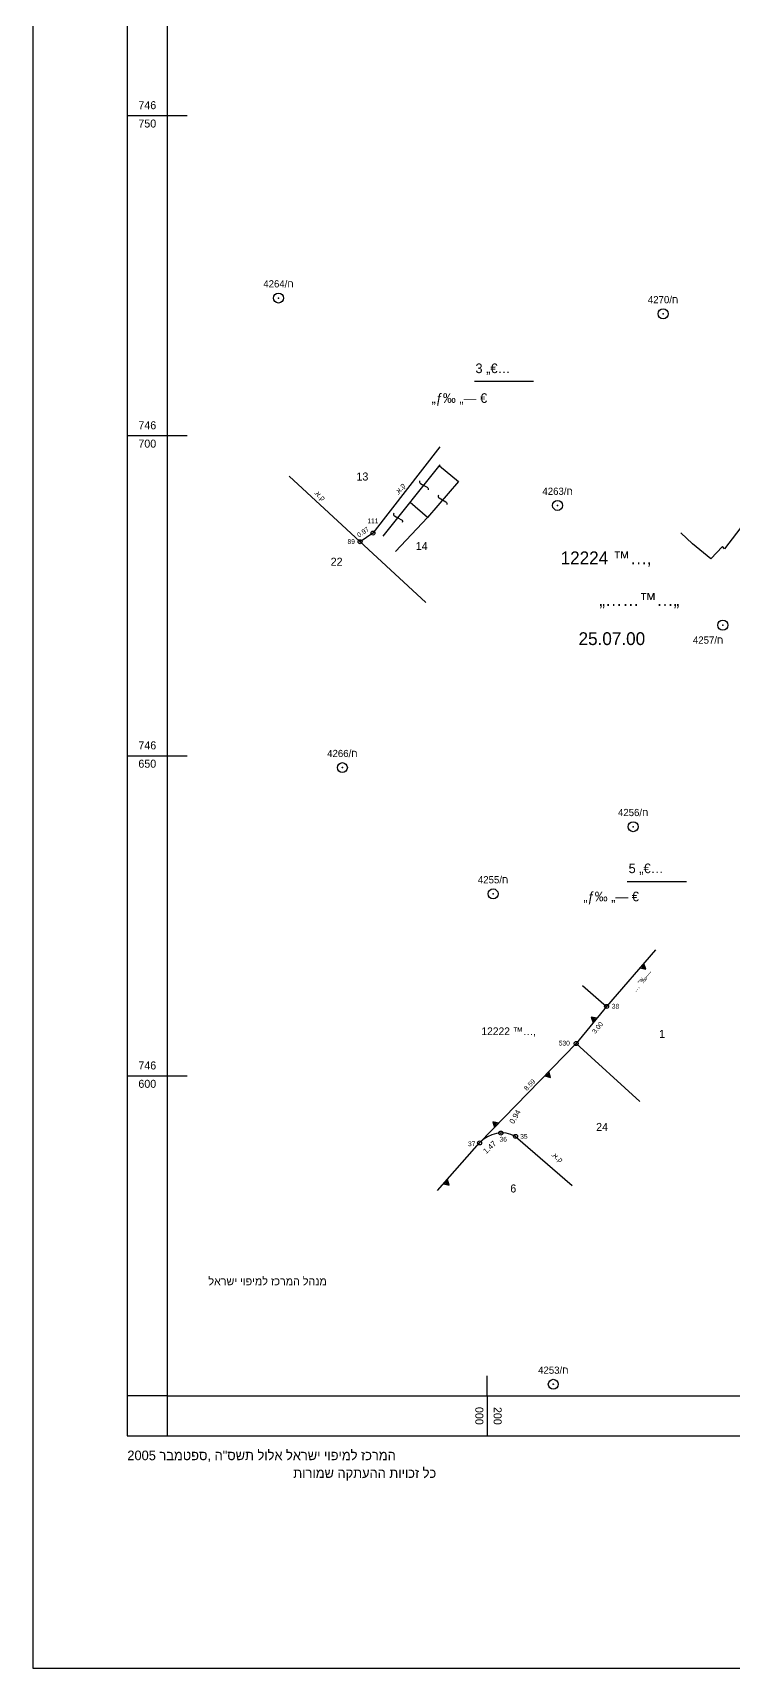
# Model space of a CAD drawing. Header units: feet. Extents: x 199929 to 200372, y 746507 to 746908.
# Drawn here: x 199929 to 200038.4, y 746507.5 to 746762.9 of the extents above; entities that cross this region are included whole.
import ezdxf
from ezdxf.enums import TextEntityAlignment as Align

# ---------------------------------------------------------------- set-up
doc = ezdxf.new("R2010")
doc.units = ezdxf.units.FT
doc.header["$LTSCALE"] = 5
doc.header["$MEASUREMENT"] = 0
doc.layers.get('0').update_dxf_attribs({"linetype": 'CONTINUOUS'})
for name, color, linetype in [('1BATIM', 7, 'CONTINUOUS'), ('1KIR-EVEN', 7, 'CONTINUOUS'), ('1T', 7, 'CONTINUOUS'), ('2GUVER_POLY', 7, 'CONTINUOUS'), ('701', 3, 'CONTINUOUS'), ('726', 3, 'CONTINUOUS'), ('MILUOT', 7, 'CONTINUOUS'), ('PRATIM', 7, 'CONTINUOUS'), ('TR_ANOT_CHORD_L', 7, 'CONTINUOUS'), ('TR_ANOT_L', 7, 'CONTINUOUS'), ('TR_GILYON', 7, 'CONTINUOUS'), ('TR_GUSH_MARKS', 7, 'CONTINUOUS')]:
    doc.layers.add(name, color=color, linetype=linetype)
doc.styles.add('TRHEBTXT', font='HEBTXT.SHX')

# ---------------------------------------------------------------- blocks, each defined once
blk = doc.blocks.new('TRP0012')
at = {"linetype": 'Continuous'}
for centre, radius in [((0, 0, 3000), 1.25), ((0, 0, 3001), 0.03)]:
    blk.add_circle(centre, radius, dxfattribs=at)
blk.add_point((0, 0))
at = {"style": 'TRHEBTXT', "flags": 8}
blk.add_attdef('NAME', text='', height=1.8, dxfattribs=at).set_placement((0, 2.1), align=Align.BOTTOM_CENTER)
blk.add_attdef('HIGHTM', text='', height=1.6, dxfattribs=at).set_placement((-1.75, 0), align=Align.RIGHT)
blk.add_attdef('HIGHTC', (1.75, 0), '', height=1.6, dxfattribs=at)
blk.add_attdef('MARK', text='', height=2, dxfattribs=at).set_placement((0, -1.75), align=Align.TOP_CENTER)
blk = doc.blocks.new('TRP0002')
at = {"linetype": 'Continuous'}
blk.add_circle((0, 0, 3000), 0.5, dxfattribs=at)
blk.add_point((0, 0))
at = {"style": 'TRHEBTXT', "flags": 8}
blk.add_attdef('HIGHTM', text='', height=1.6, dxfattribs=at).set_placement((-1, 0), align=Align.RIGHT)
blk.add_attdef('NAME', text='', height=1.2, dxfattribs=at).set_placement((0, 2.1), align=Align.BOTTOM_CENTER)
blk.add_attdef('HIGHTC', (1, 0), '', height=1.6, dxfattribs=at)
blk.add_attdef('MARK', text='', height=2, dxfattribs=at).set_placement((0, -1.3), align=Align.TOP_CENTER)
blk = doc.blocks.new('TR_FRONT')
at = {"style": 'TRHEBTXT', "flags": 8}
blk.add_attdef('FRONT', text='', height=1.2, dxfattribs=at).set_placement((0, -1), align=Align.TOP_CENTER)
blk = doc.blocks.new('*U237')
at = {"layer": '1T', "style": 'TRHEBTXT'}
blk.add_text('22', height=1.25, dxfattribs=at).set_placement((199975.53, 746679.68))
blk = doc.blocks.new('*U241')
at = {"layer": '1T', "style": 'TRHEBTXT'}
blk.add_text('3 „€…', height=1.5, dxfattribs=at).set_placement((199998.15, 746709.77))
blk = doc.blocks.new('TR_ARCD')
at = {"style": 'TRHEBTXT', "flags": 8}
blk.add_attdef('ARCD', text='', height=1.4, dxfattribs=at).set_placement((0, -0.8), align=Align.TOP_CENTER)
blk = doc.blocks.new('*U243')
at = {"layer": '1T', "style": 'TRHEBTXT'}
blk.add_text('24', height=1.25, dxfattribs=at).set_placement((200017.01, 746591.39))
blk = doc.blocks.new('ANOT13')
at = {"style": 'TRHEBTXT', "flags": 8}
blk.add_attdef('TEXT', text='', height=1.28, dxfattribs=at).set_placement((0.04, -1.48), align=Align.TOP_CENTER)
blk = doc.blocks.new('*U249')
at = {"layer": '1T', "style": 'TRHEBTXT'}
blk.add_text('5 „€…', height=1.5, dxfattribs=at).set_placement((200022.08, 746631.66))
blk = doc.blocks.new('*U253')
at = {"layer": '1T', "style": 'TRHEBTXT'}
blk.add_text('12224 ™…‚', height=2, dxfattribs=at).set_placement((200011.46, 746679.91))
blk = doc.blocks.new('*U254')
at = {"layer": '1T', "style": 'TRHEBTXT'}
blk.add_text('„……™…„', height=2, dxfattribs=at).set_placement((200017.52, 746673.41))
blk = doc.blocks.new('ANOT105')
blk.add_lwpolyline([(0.25, 1.54, 0.414214), (-0.16, 0.97), (0, 0), (0.18, -0.97, -0.414214), (-0.21, -1.55)], format="xyb")
blk = doc.blocks.new('*U261')
at = {"layer": '1T', "style": 'TRHEBTXT'}
blk.add_text('25.07.00', height=2, dxfattribs=at).set_placement((200014.26, 746667.29))
blk = doc.blocks.new('*U270')
at = {"layer": '1T', "style": 'TRHEBTXT'}
blk.add_text('„ƒ‰ „— €', height=1.5, dxfattribs=at).set_placement((200015.01, 746627.26))
blk = doc.blocks.new('*U272')
at = {"layer": '1T', "style": 'TRHEBTXT'}
blk.add_text('„ƒ‰ „— €', height=1.5, dxfattribs=at).set_placement((199991.29, 746705.12))
blk = doc.blocks.new('*U281')
at = {"layer": '1T', "style": 'TRHEBTXT'}
blk.add_text('12222 ™…‚', height=1.2, dxfattribs=at).set_placement((199999.08, 746606.36))
blk = doc.blocks.new('GUSHMARK')
for p, q in [((-0.02, 0.77), (-0.26, 0.03)), ((0, 0.87), (0, 0)), ((0.02, 0.76), (0.24, 0.04))]:
    blk.add_line(p, q)
at = {"layer": 'TR_GUSH_MARKS'}
blk.add_lwpolyline([(0.5, 0), (0, 0.87), (-0.5, 0)], close=True, dxfattribs=at)
blk = doc.blocks.new('ANOT101')
at = {"xscale": 1.5, "yscale": 1.5, "zscale": 1.5}
blk.add_blockref('GUSHMARK', (0, 0), dxfattribs=at)
blk = doc.blocks.new('*U282')
at = {"layer": '1T', "style": 'TRHEBTXT'}
blk.add_text('1', height=1.25, dxfattribs=at).set_placement((200026.85, 746605.93))
blk = doc.blocks.new('*U283')
at = {"layer": '1T', "style": 'TRHEBTXT'}
blk.add_text('6', height=1.25, dxfattribs=at).set_placement((200003.6, 746581.78))
blk = doc.blocks.new('*U284')
at = {"layer": '1T', "style": 'TRHEBTXT'}
blk.add_text('14', height=1.25, dxfattribs=at).set_placement((199988.83, 746682.14))
blk = doc.blocks.new('*U285')
at = {"layer": '1T', "style": 'TRHEBTXT'}
blk.add_text('13', height=1.25, dxfattribs=at).set_placement((199979.56, 746692.99))
blk = doc.blocks.new('ANOT11')
at = {"style": 'TRHEBTXT', "flags": 8}
blk.add_attdef('TEXT', text='', height=1.28, dxfattribs=at).set_placement((-0.07, -1.48), align=Align.TOP_CENTER)
blk = doc.blocks.new('MENAEL')
at = {"layer": 'PRATIM', "color": 0, "style": 'TRHEBTXT'}
blk.add_text('לארשי יופימל זכרמה להנמ', height=1.25, dxfattribs=at).set_placement((199964.9, 746558.31))
blk = doc.blocks.new('GUSHHORZ')
for points in [[(-10, -10), (650, -10), (650, 490), (-10, 490)], [(0, 0), (640, 0), (640, 480), (0, 480)]]:
    blk.add_lwpolyline(points, close=True)

msp = doc.modelspace()

# ---------------------------------------------------------------- linework, layer by layer
for q in [(199943.75, 746550), (199950, 746543.75)]:
    msp.add_line((199950, 746550), q)
msp.add_lwpolyline([(199928.97, 746507.45), (200372.36, 746507.45), (200372.36, 746892.52), (199928.97, 746892.52)], close=True)
at = {"layer": '1BATIM'}
msp.add_line((199990.68, 746687.23), (199985.68, 746681.88), dxfattribs=at)
at = {"layer": '1KIR-EVEN'}
msp.add_line((200014.9, 746614.11), (200018.65, 746610.84), dxfattribs=at)
at = {"layer": '1T'}
for p, q in [((199998, 746708.5), (200007.24, 746708.5)), ((200021.88, 746630.38), (200031.13, 746630.38))]:
    msp.add_line(p, q, dxfattribs=at)
at = {"layer": '701'}
msp.add_lwpolyline([(200043.01, 746686.11), (200042.1, 746686.84), (200041.89, 746686.65), (200040.84, 746687.24), (200037.08, 746682.3), (200036.73, 746682.69), (200034.93, 746680.75), (200032.08, 746683.11), (200030.26, 746684.83)], dxfattribs=at)
at = {"layer": '726'}
msp.add_lwpolyline([(199992.54, 746695.31), (199995.48, 746692.83), (199990.68, 746687.23), (199987.93, 746689.56)], dxfattribs=at)
msp.add_lwpolyline([(199992.54, 746695.31), (199995.48, 746692.83), (199990.68, 746687.23), (199987.93, 746689.56)], dxfattribs=at)
at = {"layer": 'MILUOT'}
for p, q in [((199992.57, 746698.24), (199982.13, 746684.78)), ((199990.41, 746673.96), (199969.05, 746693.65)), ((199982.13, 746684.78), (199980.13, 746683.43)), ((200026.3, 746619.7), (200018.65, 746610.84)), ((200018.65, 746610.84), (200013.89, 746605.05)), ((200013.89, 746605.05), (199998.8, 746589.51)), ((200023.84, 746596), (200013.89, 746605.05)), ((199992.22, 746582.08), (199998.8, 746589.51)), ((200004.42, 746590.54), (200013.27, 746582.89))]:
    msp.add_line(p, q, dxfattribs=at)
msp.add_lwpolyline([(199983.76, 746684.28), (199992.63, 746695.43), (199992.63, 746695.43)], dxfattribs=at)
msp.add_lwpolyline([(199983.76, 746684.28), (199992.63, 746695.43), (199992.63, 746695.43)], dxfattribs=at)
msp.add_arc((200002.27, 746586.41), 4.66, 62.4759, 138.1786, dxfattribs=at)
at = {"layer": 'TR_GILYON'}
for p, q in [((199943.75, 746750), (199950, 746750)), ((199950, 746750), (199953.12, 746750)), ((199943.75, 746700), (199950, 746700)), ((199950, 746700), (199953.12, 746700)), ((199943.75, 746650), (199950, 746650)), ((199950, 746650), (199953.12, 746650)), ((199943.75, 746600), (199950, 746600)), ((199950, 746600), (199953.12, 746600)), ((200000, 746550), (200000, 746553.12)), ((200000, 746550), (200000, 746543.75))]:
    msp.add_line(p, q, dxfattribs=at)

# ---------------------------------------------------------------- block references
for name in ['*U241', '*U272', '*U285', '*U284', '*U237', '*U253', '*U254', '*U261', '*U249', '*U270', '*U281', '*U282', '*U243', '*U283']:
    msp.add_blockref(name, (0, 0))
at = {"layer": '2GUVER_POLY', "xscale": 0.625, "yscale": 0.625, "zscale": 0.625}
for p, values in [((199967.38, 746721.5), {'NAME': '4264/ח'}), ((200027.47, 746719.03), {'NAME': '4270/ח'}), ((200010.99, 746689.1), {'NAME': '4263/ח'}), ((199977.36, 746648.14), {'NAME': '4266/ח'}), ((200022.8, 746638.92), {'NAME': '4256/ח'}), ((200000.91, 746628.42), {'NAME': '4255/ח'}), ((200010.32, 746551.81), {'NAME': '4253/ח'}), ((200010.32, 746551.81), {'NAME': '4253/ח'})]:
    msp.add_blockref('TRP0012', p, dxfattribs=at).add_auto_attribs(values)
at = {"layer": '2GUVER_POLY'}
ref = msp.add_blockref('TRP0012', (200036.81, 746670.4), dxfattribs=dict(at, xscale=0.625, yscale=0.625, zscale=0.625))
ref.add_attrib('NAME', '4257/ח', dxfattribs={"layer": '0', "height": 1.125, "style": 'TRHEBTXT', "flags": 8}).set_placement((200034.51, 746667.17), align=Align.BOTTOM_CENTER)
msp.add_blockref('MENAEL', (-8.47, 8.97), dxfattribs=at)
at = {"layer": 'MILUOT', "xscale": 0.625, "yscale": 0.625, "zscale": 0.625}
msp.add_blockref('TRP0002', (199982.13, 746684.78), dxfattribs=at).add_auto_attribs({'NAME': '111'})
at = {"layer": 'MILUOT'}
ref = msp.add_blockref('TRP0002', (199980.13, 746683.43), dxfattribs=dict(at, xscale=0.625, yscale=0.625, zscale=0.625))
ref.add_attrib('NAME', '89', dxfattribs={"layer": '0', "height": 0.75, "style": 'TRHEBTXT', "flags": 8}).set_placement((199978.74, 746682.86), align=Align.BOTTOM_CENTER)
ref = msp.add_blockref('TR_FRONT', (199981.13, 746684.11), dxfattribs=dict(at, xscale=0.625, yscale=0.625, zscale=0.625, rotation=214.0193499910793))
ref.add_attrib('FRONT', '0.97', dxfattribs={"layer": '0', "height": 0.75, "rotation": 34.0193, "style": 'TRHEBTXT', "flags": 8}).set_placement((199980.37, 746685.25), align=Align.TOP_CENTER)
ref = msp.add_blockref('TRP0002', (200018.65, 746610.84), dxfattribs=dict(at, xscale=0.625, yscale=0.625, zscale=0.625))
ref.add_attrib('NAME', '38', dxfattribs={"layer": '0', "height": 0.75, "style": 'TRHEBTXT', "flags": 8}).set_placement((200020.03, 746610.27), align=Align.BOTTOM_CENTER)
ref = msp.add_blockref('TR_FRONT', (200016.27, 746607.94), dxfattribs=dict(at, xscale=0.625, yscale=0.625, zscale=0.625, rotation=230.585915162472))
ref.add_attrib('FRONT', '3.00', dxfattribs={"layer": '0', "height": 0.75, "rotation": 50.5859, "style": 'TRHEBTXT', "flags": 8}).set_placement((200016.94, 746607.76), align=Align.TOP_CENTER)
ref = msp.add_blockref('TRP0002', (200013.89, 746605.05), dxfattribs=dict(at, xscale=0.625, yscale=0.625, zscale=0.625))
ref.add_attrib('NAME', '530', dxfattribs={"layer": '0', "height": 0.75, "style": 'TRHEBTXT', "flags": 8}).set_placement((200012.04, 746604.51), align=Align.BOTTOM_CENTER)
ref = msp.add_blockref('TR_FRONT', (200006.41, 746597.35), dxfattribs=dict(at, xscale=0.625, yscale=0.625, zscale=0.625, rotation=225.8287817391657))
ref.add_attrib('FRONT', '8.59', dxfattribs={"layer": '0', "height": 0.75, "rotation": 45.8288, "style": 'TRHEBTXT', "flags": 8}).set_placement((200006.34, 746598.85), align=Align.TOP_CENTER)
ref = msp.add_blockref('TRP0002', (200002.12, 746591.06), dxfattribs=dict(at, xscale=0.625, yscale=0.625, zscale=0.625))
ref.add_attrib('NAME', '36', dxfattribs={"layer": '0', "height": 0.75, "style": 'TRHEBTXT', "flags": 8}).set_placement((200002.49, 746589.49), align=Align.BOTTOM_CENTER)
ref = msp.add_blockref('TRP0002', (199998.8, 746589.51), dxfattribs=dict(at, xscale=0.625, yscale=0.625, zscale=0.625))
ref.add_attrib('NAME', '37', dxfattribs={"layer": '0', "height": 0.75, "style": 'TRHEBTXT', "flags": 8}).set_placement((199997.57, 746588.79), align=Align.BOTTOM_CENTER)
ref = msp.add_blockref('TRP0002', (200004.42, 746590.54), dxfattribs=dict(at, xscale=0.625, yscale=0.625, zscale=0.625))
ref.add_attrib('NAME', '35', dxfattribs={"layer": '0', "height": 0.75, "style": 'TRHEBTXT', "flags": 8}).set_placement((200005.72, 746589.94), align=Align.BOTTOM_CENTER)
at = {"layer": 'TR_ANOT_CHORD_L'}
ref = msp.add_blockref('TR_ARCD', (200000.77, 746592.34), dxfattribs=dict(at, xscale=0.6250000000000007, yscale=0.6250000000000007, zscale=0.6250000000000007, rotation=350.7126551414594))
ref.add_attrib('ARCD', '0.94', dxfattribs={"layer": '0', "height": 0.875, "rotation": 59.6703, "style": 'TRHEBTXT', "flags": 8}).set_placement((200003.95, 746593.83), align=Align.TOP_CENTER)
ref = msp.add_blockref('TR_ARCD', (200003.75, 746592.42), dxfattribs=dict(at, xscale=0.6250000000000007, yscale=0.6250000000000007, zscale=0.6250000000000007, rotation=336.6580376556224))
ref.add_attrib('ARCD', '1.47', dxfattribs={"layer": '0', "height": 0.875, "rotation": 43.0322, "style": 'TRHEBTXT', "flags": 8}).set_placement((200000.07, 746589.16), align=Align.TOP_CENTER)
at = {"layer": 'TR_ANOT_L'}
ref = msp.add_blockref('ANOT11', (199973.71, 746691.63), dxfattribs=dict(at, xscale=0.625, yscale=0.625, zscale=0.625, rotation=314.9790075246424))
ref.add_attrib('TEXT', '.א.ק', dxfattribs={"layer": '0', "height": 0.8, "rotation": 314.979, "style": 'TRHEBTXT', "flags": 8}).set_placement((199974.08, 746690.94), align=Align.TOP_CENTER)
ref = msp.add_blockref('ANOT11', (199986.77, 746690.76), dxfattribs=dict(at, xscale=0.625, yscale=0.625, zscale=0.625, rotation=52.2006311682788))
ref.add_attrib('TEXT', '.א.ק', dxfattribs={"layer": '0', "height": 0.8, "rotation": 52.2006, "style": 'TRHEBTXT', "flags": 8}).set_placement((199986.07, 746691.89), align=Align.TOP_CENTER)
for name, p, xscale, yscale, zscale, rotation in [('ANOT105', (199990.08, 746692.23), 0.6250000000000001, 0.6250000000000001, 0.6250000000000001, 51.48146872487747), ('ANOT105', (199993.01, 746689.95), 0.6250000000000001, 0.6250000000000001, 0.6250000000000001, 49.3987053551917), ('ANOT105', (199986.05, 746687.16), 0.6250000000000001, 0.6250000000000001, 0.6250000000000001, 51.48146872487747), ('ANOT101', (200024.15, 746617.21), 0.625, 0.625, 0.625, 229.1838992867516), ('ANOT101', (200016.85, 746608.65), 0.625, 0.625, 0.625, 50.58591516210377), ('ANOT101', (200009.3, 746600.32), 0.625, 0.625, 0.625, 225.8287817391677), ('ANOT101', (200001.46, 746592.26), 0.625, 0.625, 0.625, 45.82878173916779), ('ANOT101', (199993.45, 746583.48), 0.625, 0.625, 0.625, 228.4747130290111)]:
    msp.add_blockref(name, p, dxfattribs=dict(at, xscale=xscale, yscale=yscale, zscale=zscale, rotation=rotation))
ref = msp.add_blockref('ANOT13', (200027.7, 746621.32), dxfattribs=dict(at, xscale=0.625, yscale=0.625, zscale=0.625, rotation=49.18389928708108))
ref.add_attrib('TEXT', '… ˜‰—', dxfattribs={"layer": '0', "height": 0.8, "rotation": 49.1839, "style": 'TRHEBTXT', "flags": 8}).set_placement((200023.87, 746615.07), align=Align.TOP_CENTER)
ref = msp.add_blockref('ANOT11', (200026.95, 746578.68), dxfattribs=dict(at, xscale=0.625, yscale=0.625, zscale=0.625, rotation=317.4638114115006))
ref.add_attrib('TEXT', '.א.ק', dxfattribs={"layer": '0', "height": 0.8, "rotation": 317.4638, "style": 'TRHEBTXT', "flags": 8}).set_placement((200011.18, 746587.57), align=Align.TOP_CENTER)
at = {"layer": 'TR_GILYON', "xscale": 0.625, "yscale": 0.625, "zscale": 0.625}
msp.add_blockref('GUSHHORZ', (199950, 746550), dxfattribs=at)

# ---------------------------------------------------------------- texts
at = {"layer": 'TR_GILYON'}
for p in [(199946.88, 746750.62), (199946.88, 746700.62), (199946.88, 746650.62), (199946.88, 746600.62)]:
    msp.add_text('746', height=1.25, dxfattribs=at).set_placement(p, align=Align.BOTTOM_CENTER)
for s, p in [('750', (199946.88, 746749.38)), ('700', (199946.88, 746699.38)), ('650', (199946.88, 746649.38)), ('600', (199946.88, 746599.38))]:
    msp.add_text(s, height=1.25, dxfattribs=at).set_placement(p, align=Align.TOP_CENTER)
msp.add_text('000', height=1.25, rotation=270, dxfattribs=at).set_placement((199999.38, 746546.88), align=Align.TOP_CENTER)
msp.add_text('200', height=1.25, rotation=270, dxfattribs=at).set_placement((200000.62, 746546.88), align=Align.BOTTOM_CENTER)
at = {"layer": 'TR_GILYON', "style": 'TRHEBTXT'}
for s, p in [('2005 רבמטפס, ה"סשת לולא לארשי יופימל זכרמה', (199943.76, 746541.46)), ('תורומש הקתעהה תויוכז לכ', (199969.7, 746538.68))]:
    msp.add_text(s, height=1.5, dxfattribs=at).set_placement(p, align=Align.TOP_LEFT)

doc.saveas('drawing.dxf')
